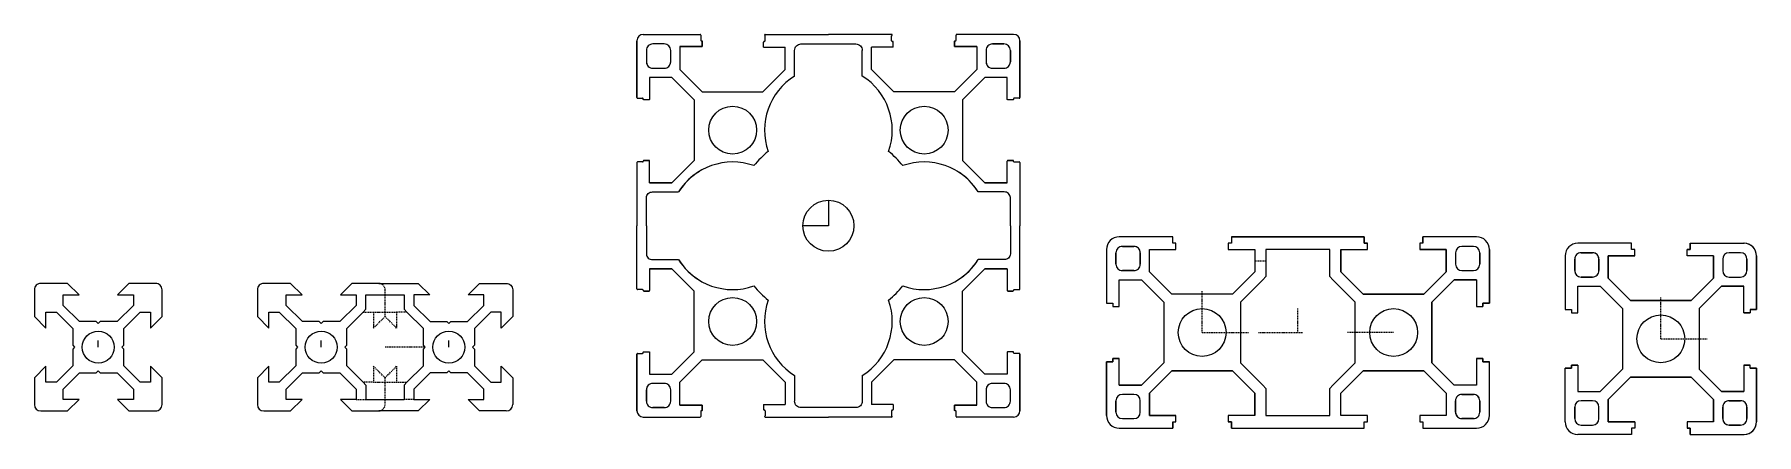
# Model space of a CAD drawing. Header units: millimetres. Extents: x 31 to 301, y -1 to 62.
import ezdxf

# ---------------------------------------------------------------- set-up
doc = ezdxf.new("R2010")
doc.units = ezdxf.units.MM
doc.linetypes.add('DASHED', pattern=[0.2067, 0.1654, -0.0413])

msp = doc.modelspace()

# ---------------------------------------------------------------- linework, layer by layer
for p, q in [((125.49, 51.83), (125.49, 60.73)), ((125.49, 60.73), (125.49, 51.83)), ((126.49, 61.73), (135.39, 61.73)), ((129.79, 60.23), (127.99, 60.23)), ((132.24, 59.83), (135.74, 59.83)), ((135.74, 59.83), (132.24, 59.83)), ((135.74, 59.83), (135.74, 60.63)), ((135.74, 60.63), (135.74, 59.83)), ((145.34, 59.73), (145.34, 60.53)), ((145.34, 59.73), (145.34, 60.53)), ((145.34, 59.73), (148.74, 59.73)), ((145.34, 59.73), (148.74, 59.73)), ((145.44, 60.63), (145.49, 60.63)), ((145.49, 60.63), (145.44, 60.63)), ((145.59, 61.73), (155.49, 61.73)), ((145.59, 60.73), (145.59, 61.53)), ((145.59, 60.73), (145.59, 61.53)), ((148.74, 56.23), (148.74, 59.73)), ((155.51, 61.73), (155.49, 61.73)), ((165.41, 61.73), (155.51, 61.73)), ((162.26, 56.23), (162.26, 59.73)), ((165.66, 59.73), (162.26, 59.73)), ((165.66, 59.73), (162.26, 59.73)), ((165.41, 60.73), (165.41, 61.53)), ((165.41, 60.73), (165.41, 61.53)), ((165.56, 60.63), (165.51, 60.63)), ((165.51, 60.63), (165.56, 60.63)), ((165.66, 59.73), (165.66, 60.53)), ((165.66, 59.73), (165.66, 60.53)), ((175.26, 60.63), (175.26, 59.83)), ((175.26, 59.83), (175.26, 60.63)), ((178.76, 59.83), (175.26, 59.83)), ((175.26, 59.83), (178.76, 59.83)), ((184.51, 61.73), (175.61, 61.73)), ((181.21, 60.23), (183.01, 60.23)), ((185.51, 51.83), (185.51, 60.73)), ((185.51, 60.73), (185.51, 51.83)), ((126.99, 59.23), (126.99, 57.43)), ((150.2, 55.21), (150.2, 59.23)), ((150.2, 55.21), (150.2, 59.23)), ((160.8, 55.21), (160.8, 59.23)), ((160.8, 55.21), (160.8, 59.23)), ((184.01, 59.23), (184.01, 57.43)), ((148.74, 56.23), (145.24, 52.73)), ((145.24, 52.73), (148.74, 56.23)), ((162.26, 56.23), (165.76, 52.73)), ((165.76, 52.73), (162.26, 56.23)), ((125.59, 51.73), (126.39, 51.73)), ((125.59, 51.73), (126.39, 51.73)), ((134.49, 51.48), (134.49, 41.98)), ((134.49, 51.48), (134.49, 41.98)), ((176.51, 51.48), (176.51, 41.98)), ((176.51, 51.48), (176.51, 41.98)), ((185.41, 51.73), (184.61, 51.73)), ((185.41, 51.73), (184.61, 51.73)), ((125.49, 41.63), (125.49, 31.73)), ((125.49, 41.63), (125.49, 31.73)), ((126.39, 41.73), (125.59, 41.73)), ((126.49, 41.83), (126.49, 41.88)), ((126.49, 41.83), (126.49, 41.88)), ((126.59, 41.98), (127.39, 41.98)), ((127.39, 41.98), (126.59, 41.98)), ((127.49, 38.48), (127.49, 41.88)), ((134.49, 41.98), (130.99, 38.48)), ((176.51, 41.98), (180.01, 38.48)), ((183.51, 38.48), (183.51, 41.88)), ((184.41, 41.98), (183.61, 41.98)), ((183.61, 41.98), (184.41, 41.98)), ((184.51, 41.83), (184.51, 41.88)), ((184.51, 41.83), (184.51, 41.88)), ((184.61, 41.73), (185.41, 41.73)), ((185.51, 41.63), (185.51, 31.73)), ((185.51, 41.63), (185.51, 31.73)), ((127.49, 38.48), (130.99, 38.48)), ((130.99, 38.48), (127.49, 38.48)), ((183.51, 38.48), (180.01, 38.48)), ((180.01, 38.48), (183.51, 38.48)), ((127.94, 37.03), (132.02, 37.03)), ((127.94, 37.03), (132.02, 37.03)), ((183.06, 37.03), (178.98, 37.03)), ((183.06, 37.03), (178.98, 37.03)), ((125.49, 21.83), (125.49, 31.73)), ((125.49, 21.83), (125.49, 31.73)), ((185.51, 21.83), (185.51, 31.73)), ((185.51, 21.83), (185.51, 31.73)), ((209.46, 29), (209.46, 30)), ((218.66, 30), (218.66, 29)), ((239.46, 30), (239.46, 29)), ((248.66, 29), (248.66, 30)), ((199.06, 28), (199.06, 19.6)), ((200.56, 25.7), (200.56, 27.5)), ((200.56, 27.5), (200.56, 25.7)), ((201.56, 28.5), (203.36, 28.5)), ((204.36, 27.5), (204.36, 25.7)), ((205.81, 28), (209.96, 28)), ((205.81, 24.5), (205.81, 28)), ((218.66, 29), (218.16, 29)), ((222.31, 28), (222.31, 24.5)), ((235.81, 28), (235.81, 24.5)), ((239.46, 29), (239.96, 29)), ((252.31, 28), (248.16, 28)), ((252.31, 24.5), (252.31, 28)), ((253.76, 27.5), (253.76, 25.7)), ((253.76, 27.5), (253.76, 25.7)), ((256.56, 28.5), (254.76, 28.5)), ((256.56, 28.5), (254.76, 28.5)), ((257.56, 27.5), (257.56, 25.7)), ((257.56, 25.7), (257.56, 27.5)), ((257.56, 27.5), (257.56, 25.7)), ((259.06, 28), (259.06, 19.6)), ((270.93, 27), (270.93, 18.6)), ((270.93, 27), (270.93, 18.6)), ((281.33, 29), (272.93, 29)), ((273.43, 27.5), (275.23, 27.5)), ((277.68, 27), (281.83, 27)), ((281.83, 27), (277.68, 27)), ((277.68, 23.5), (277.68, 27)), ((277.68, 27), (277.68, 23.5)), ((281.33, 28), (281.33, 29)), ((281.33, 28), (281.33, 29)), ((281.83, 28), (281.33, 28)), ((281.83, 27), (281.83, 28)), ((290.03, 27), (290.03, 28)), ((290.53, 28), (290.03, 28)), ((290.03, 28), (290.53, 28)), ((294.18, 27), (290.03, 27)), ((290.53, 29), (290.53, 28)), ((290.53, 28), (290.53, 29)), ((290.53, 29), (299.01, 29)), ((294.18, 27), (294.18, 23.5)), ((294.18, 23.5), (294.18, 27)), ((298.43, 27.5), (296.63, 27.5)), ((298.43, 27.5), (296.63, 27.5)), ((300.93, 18.6), (300.93, 27)), ((300.93, 27), (300.93, 18.6)), ((127.49, 24.98), (130.99, 24.98)), ((127.49, 24.98), (127.49, 21.58)), ((130.99, 24.98), (127.49, 24.98)), ((127.94, 26.43), (132.02, 26.43)), ((127.94, 26.43), (132.02, 26.43)), ((134.49, 21.48), (130.99, 24.98)), ((176.51, 21.48), (180.01, 24.98)), ((183.06, 26.43), (178.98, 26.43)), ((183.06, 26.43), (178.98, 26.43)), ((183.51, 24.98), (180.01, 24.98)), ((180.01, 24.98), (183.51, 24.98)), ((183.51, 24.98), (183.51, 21.58)), ((203.36, 24.7), (201.56, 24.7)), ((209.31, 21), (205.81, 24.5)), ((248.81, 21), (252.31, 24.5)), ((254.76, 24.7), (256.56, 24.7)), ((254.76, 24.7), (256.56, 24.7)), ((272.43, 24.7), (272.43, 26.5)), ((272.43, 26.5), (272.43, 24.7)), ((276.23, 26.5), (276.23, 24.7)), ((295.63, 26.5), (295.63, 24.7)), ((295.63, 26.5), (295.63, 24.7)), ((299.43, 26.5), (299.43, 24.7)), ((299.43, 24.7), (299.43, 26.5)), ((299.43, 26.5), (299.43, 24.7)), ((126.39, 21.73), (125.59, 21.73)), ((126.49, 21.63), (126.49, 21.58)), ((126.49, 21.63), (126.49, 21.58)), ((184.51, 21.63), (184.51, 21.58)), ((184.51, 21.63), (184.51, 21.58)), ((184.61, 21.73), (185.41, 21.73)), ((201.06, 23.25), (204.56, 23.25)), ((257.06, 23.25), (253.56, 23.25)), ((272.93, 22.25), (276.43, 22.25)), ((272.93, 22.25), (276.43, 22.25)), ((272.93, 18.1), (272.93, 22.25)), ((275.23, 23.7), (273.43, 23.7)), ((276.43, 22.25), (279.93, 18.75)), ((281.18, 20), (277.68, 23.5)), ((277.68, 23.5), (281.18, 20)), ((290.68, 20), (294.18, 23.5)), ((291.93, 18.75), (295.43, 22.25)), ((295.43, 22.25), (291.93, 18.75)), ((295.43, 22.25), (298.93, 22.25)), ((298.93, 22.25), (295.43, 22.25)), ((296.63, 23.7), (298.43, 23.7)), ((296.63, 23.7), (298.43, 23.7)), ((298.93, 18.1), (298.93, 22.25)), ((127.39, 21.48), (126.59, 21.48)), ((126.59, 21.48), (127.39, 21.48)), ((134.49, 11.98), (134.49, 21.48)), ((134.49, 11.98), (134.49, 21.48)), ((176.51, 11.98), (176.51, 21.48)), ((176.51, 11.98), (176.51, 21.48)), ((184.41, 21.48), (183.61, 21.48)), ((183.61, 21.48), (184.41, 21.48)), ((199.06, 19.6), (200.06, 19.6)), ((200.06, 19.6), (200.06, 19.1)), ((208.06, 19.75), (208.06, 10.25)), ((218.81, 21), (209.31, 21)), ((239.31, 21), (248.81, 21)), ((250.06, 19.75), (250.06, 10.25)), ((258.06, 19.6), (258.06, 19.1)), ((259.06, 19.6), (258.06, 19.6)), ((290.68, 20), (281.18, 20)), ((281.18, 20), (290.68, 20)), ((270.93, 18.6), (271.93, 18.6)), ((270.93, 18.6), (271.93, 18.6)), ((271.93, 18.6), (271.93, 18.1)), ((271.93, 18.6), (271.93, 18.1)), ((271.93, 18.1), (272.93, 18.1)), ((279.93, 18.75), (279.93, 9.25)), ((279.93, 18.75), (279.93, 9.25)), ((291.93, 18.75), (291.93, 9.25)), ((298.93, 18.1), (299.93, 18.1)), ((299.93, 18.1), (298.93, 18.1)), ((299.93, 18.6), (300.93, 18.6)), ((300.93, 18.6), (299.93, 18.6)), ((299.93, 18.6), (299.93, 18.1)), ((41.09, 12.7), (41.09, 13.76)), ((76.03, 12.7), (76.03, 13.76)), ((96.03, 12.7), (96.03, 13.76)), ((37.39, 12.7), (37.09, 12.4)), ((37.39, 12.7), (37.09, 12.4)), ((37.09, 12.4), (37.09, 9.76)), ((37.09, 12.4), (37.09, 9.76)), ((72.33, 12.7), (72.03, 12.4)), ((72.33, 12.7), (72.03, 12.4)), ((72.03, 12.4), (72.03, 9.76)), ((72.03, 12.4), (72.03, 9.76)), ((99.73, 12.7), (100.03, 12.4)), ((99.73, 12.7), (100.03, 12.4)), ((100.03, 12.4), (100.03, 9.76)), ((100.03, 12.4), (100.03, 9.76)), ((125.49, 11.63), (125.49, 2.73)), ((125.49, 2.73), (125.49, 11.63)), ((125.59, 11.73), (126.39, 11.73)), ((125.59, 11.73), (126.39, 11.73)), ((185.41, 11.73), (184.61, 11.73)), ((185.41, 11.73), (184.61, 11.73)), ((185.51, 11.63), (185.51, 2.73)), ((185.51, 2.73), (185.51, 11.63)), ((200.06, 10.9), (201.06, 10.9)), ((201.06, 10.9), (200.06, 10.9)), ((200.06, 10.4), (200.06, 10.9)), ((200.06, 10.9), (200.06, 10.4)), ((200.06, 10.4), (200.06, 10.9)), ((258.06, 10.9), (257.06, 10.9)), ((257.06, 10.9), (258.06, 10.9)), ((258.06, 10.4), (258.06, 10.9)), ((258.06, 10.9), (258.06, 10.4)), ((258.06, 10.4), (258.06, 10.9)), ((32.89, 9.7), (31.09, 7.9)), ((32.89, 7.2), (32.89, 9.7)), ((32.89, 7.2), (32.89, 9.7)), ((37.09, 9.76), (34.53, 7.2)), ((37.09, 9.76), (34.53, 7.2)), ((35.59, 6.14), (38.15, 8.7)), ((38.15, 8.7), (40.79, 8.7)), ((38.15, 8.7), (40.79, 8.7)), ((67.83, 9.7), (66.03, 7.9)), ((67.83, 7.2), (67.83, 9.7)), ((67.83, 7.2), (67.83, 9.7)), ((72.03, 9.76), (69.46, 7.2)), ((72.03, 9.76), (69.46, 7.2)), ((70.53, 6.14), (73.09, 8.7)), ((73.09, 8.7), (75.73, 8.7)), ((73.09, 8.7), (75.73, 8.7)), ((98.96, 8.7), (96.33, 8.7)), ((98.96, 8.7), (96.33, 8.7)), ((101.53, 6.14), (98.96, 8.7)), ((100.03, 9.76), (102.59, 7.2)), ((100.03, 9.76), (102.59, 7.2)), ((104.23, 7.2), (104.23, 9.7)), ((104.23, 9.7), (106.03, 7.9)), ((104.23, 7.2), (104.23, 9.7)), ((148.74, 7.23), (145.24, 10.73)), ((145.24, 10.73), (148.74, 7.23)), ((150.2, 8.25), (150.2, 4.23)), ((150.2, 8.25), (150.2, 4.23)), ((160.8, 8.25), (160.8, 4.23)), ((160.8, 8.25), (160.8, 4.23)), ((162.26, 7.23), (165.76, 10.73)), ((165.76, 10.73), (162.26, 7.23)), ((199.06, 10.4), (200.06, 10.4)), ((200.06, 10.4), (199.06, 10.4)), ((199.06, 10.4), (200.06, 10.4)), ((199.06, 2), (199.06, 10.4)), ((208.06, 10.25), (204.56, 6.75)), ((209.31, 9), (205.81, 5.5)), ((218.81, 9), (209.31, 9)), ((248.81, 9), (239.31, 9)), ((248.81, 9), (252.31, 5.5)), ((250.06, 10.25), (253.56, 6.75)), ((258.06, 10.4), (259.06, 10.4)), ((259.06, 10.4), (258.06, 10.4)), ((259.06, 10.4), (258.06, 10.4)), ((259.06, 2), (259.06, 10.4)), ((270.93, 1), (270.93, 9.4)), ((270.93, 1), (270.93, 9.4)), ((270.93, 9.4), (271.93, 9.4)), ((271.93, 9.4), (270.93, 9.4)), ((270.93, 9.4), (271.93, 9.4)), ((270.93, 9.4), (271.93, 9.4)), ((272.93, 9.9), (271.93, 9.9)), ((271.93, 9.9), (272.93, 9.9)), ((271.93, 9.9), (272.93, 9.9)), ((271.93, 9.4), (271.93, 9.9)), ((271.93, 9.9), (271.93, 9.4)), ((271.93, 9.4), (271.93, 9.9)), ((271.93, 9.4), (271.93, 9.9)), ((272.93, 9.9), (272.93, 5.75)), ((279.93, 9.25), (276.43, 5.75)), ((276.43, 5.75), (279.93, 9.25)), ((291.93, 9.25), (295.43, 5.75)), ((295.43, 5.75), (291.93, 9.25)), ((298.93, 9.9), (298.93, 5.75)), ((298.93, 9.9), (299.93, 9.9)), ((299.93, 9.9), (298.93, 9.9)), ((299.93, 9.4), (299.93, 9.9)), ((299.93, 9.4), (300.93, 9.4)), ((300.93, 9.4), (299.93, 9.4)), ((300.93, 1), (300.93, 9.4)), ((300.93, 9.4), (300.93, 1)), ((31.09, 7.9), (31.09, 3.7)), ((31.09, 7.9), (31.09, 3.7)), ((34.53, 7.2), (32.89, 7.2)), ((34.53, 7.2), (32.89, 7.2)), ((35.59, 4.5), (35.59, 6.14)), ((35.59, 4.5), (35.59, 6.14)), ((66.03, 7.9), (66.03, 3.7)), ((66.03, 7.9), (66.03, 3.7)), ((69.46, 7.2), (67.83, 7.2)), ((69.46, 7.2), (67.83, 7.2)), ((70.53, 4.5), (70.53, 6.14)), ((70.53, 4.5), (70.53, 6.14)), ((82.59, 7.2), (83.03, 6.76)), ((83.03, 6.76), (83.03, 4.5)), ((89.46, 7.2), (89.03, 6.76)), ((89.03, 6.76), (89.03, 4.5)), ((101.53, 4.5), (101.53, 6.14)), ((101.53, 4.5), (101.53, 6.14)), ((102.59, 7.2), (104.23, 7.2)), ((102.59, 7.2), (104.23, 7.2)), ((106.03, 7.9), (106.03, 3.7)), ((106.03, 7.9), (106.03, 3.7)), ((126.99, 4.23), (126.99, 6.03)), ((148.74, 7.23), (148.74, 3.73)), ((162.26, 7.23), (162.26, 3.73)), ((184.01, 4.23), (184.01, 6.03)), ((201.06, 6.75), (204.56, 6.75)), ((205.81, 5.5), (205.81, 2)), ((222.31, 2), (222.31, 5.5)), ((235.81, 2), (235.81, 5.5)), ((252.31, 5.5), (252.31, 2)), ((257.06, 6.75), (253.56, 6.75)), ((272.93, 5.75), (276.43, 5.75)), ((272.93, 5.75), (276.43, 5.75)), ((277.68, 4.5), (281.18, 8)), ((281.18, 8), (277.68, 4.5)), ((290.68, 8), (281.18, 8)), ((281.18, 8), (290.68, 8)), ((290.68, 8), (294.18, 4.5)), ((295.43, 5.75), (298.93, 5.75)), ((298.93, 5.75), (295.43, 5.75)), ((32.09, 2.7), (36.29, 2.7)), ((32.09, 2.7), (36.29, 2.7)), ((38.09, 4.5), (35.59, 4.5)), ((36.29, 2.7), (38.09, 4.5)), ((36.29, 2.7), (38.09, 4.5)), ((67.03, 2.7), (71.23, 2.7)), ((67.03, 2.7), (71.23, 2.7)), ((73.03, 4.5), (70.53, 4.5)), ((71.23, 2.7), (73.03, 4.5)), ((71.23, 2.7), (73.03, 4.5)), ((83.03, 4.5), (89.03, 4.5)), ((100.83, 2.7), (99.03, 4.5)), ((100.83, 2.7), (99.03, 4.5)), ((99.03, 4.5), (101.53, 4.5)), ((105.03, 2.7), (100.83, 2.7)), ((105.03, 2.7), (100.83, 2.7)), ((129.79, 3.23), (127.99, 3.23)), ((132.24, 3.63), (135.74, 3.63)), ((135.74, 3.63), (132.24, 3.63)), ((135.74, 2.83), (135.74, 3.63)), ((135.74, 3.63), (135.74, 2.83)), ((145.34, 3.73), (145.34, 2.93)), ((145.34, 3.73), (148.74, 3.73)), ((145.34, 3.73), (145.34, 2.93)), ((145.34, 3.73), (148.74, 3.73)), ((145.44, 2.83), (145.49, 2.83)), ((145.49, 2.83), (145.44, 2.83)), ((145.59, 2.73), (145.59, 1.93)), ((145.59, 2.73), (145.59, 1.93)), ((165.66, 3.73), (162.26, 3.73)), ((165.66, 3.73), (162.26, 3.73)), ((165.41, 2.73), (165.41, 1.93)), ((165.41, 2.73), (165.41, 1.93)), ((165.56, 2.83), (165.51, 2.83)), ((165.51, 2.83), (165.56, 2.83)), ((165.66, 3.73), (165.66, 2.93)), ((165.66, 3.73), (165.66, 2.93)), ((175.26, 2.83), (175.26, 3.63)), ((175.26, 3.63), (175.26, 2.83)), ((175.26, 3.63), (178.76, 3.63)), ((178.76, 3.63), (175.26, 3.63)), ((181.21, 3.23), (183.01, 3.23)), ((200.56, 2.5), (200.56, 4.3)), ((200.56, 4.3), (200.56, 2.5)), ((200.56, 2.5), (200.56, 4.3)), ((203.36, 5.3), (201.56, 5.3)), ((203.36, 5.3), (201.56, 5.3)), ((204.36, 2.5), (204.36, 4.3)), ((204.36, 2.5), (204.36, 4.3)), ((253.76, 2.5), (253.76, 4.3)), ((254.76, 5.3), (256.56, 5.3)), ((257.56, 4.3), (257.56, 2.5)), ((257.56, 2.5), (257.56, 4.3)), ((272.43, 1.5), (272.43, 3.3)), ((272.43, 3.3), (272.43, 1.5)), ((272.43, 1.5), (272.43, 3.3)), ((275.23, 4.3), (273.43, 4.3)), ((275.23, 4.3), (273.43, 4.3)), ((276.23, 1.5), (276.23, 3.3)), ((276.23, 1.5), (276.23, 3.3)), ((277.68, 4.5), (277.68, 1)), ((277.68, 1), (277.68, 4.5)), ((294.18, 1), (294.18, 4.5)), ((294.18, 4.5), (294.18, 1)), ((295.63, 1.5), (295.63, 3.3)), ((296.63, 4.3), (298.43, 4.3)), ((299.43, 1.5), (299.43, 3.3)), ((299.43, 3.3), (299.43, 1.5)), ((126.49, 1.73), (135.39, 1.73)), ((145.59, 1.73), (155.49, 1.73)), ((155.49, 1.73), (155.51, 1.73)), ((165.41, 1.73), (155.51, 1.73)), ((184.51, 1.73), (175.61, 1.73)), ((201.56, 1.5), (203.36, 1.5)), ((201.56, 1.5), (203.36, 1.5)), ((205.81, 2), (209.96, 2)), ((209.46, 1), (209.46, 0)), ((218.66, 1), (218.16, 1)), ((218.66, 0), (218.66, 1)), ((239.46, 1), (239.96, 1)), ((239.46, 0), (239.46, 1)), ((252.31, 2), (248.16, 2)), ((248.66, 1), (248.66, 0)), ((256.56, 1.5), (254.76, 1.5)), ((273.43, 0.5), (275.23, 0.5)), ((273.43, 0.5), (275.23, 0.5)), ((277.68, 1), (281.83, 1)), ((281.83, 1), (277.68, 1)), ((281.83, 0), (281.33, 0)), ((281.33, 0), (281.33, -1)), ((281.33, 0), (281.33, -1)), ((281.83, 1), (281.83, 0)), ((294.18, 1), (290.03, 1)), ((290.03, 1), (290.03, 0)), ((290.53, 0), (290.03, 0)), ((290.03, 0), (290.53, 0)), ((290.53, 0), (290.53, -1)), ((290.53, -1), (290.53, 0)), ((298.43, 0.5), (296.63, 0.5)), ((281.33, -1), (272.93, -1)), ((290.53, -1), (299.01, -1))]:
    msp.add_line(p, q)
at = {"color": 190, "linetype": 'DASHED', "lineweight": 25, "true_color": 0x8018ff}
for p, q in [((222.31, 26.25), (224.06, 26.25)), ((86.03, 17.5), (86.03, 21.7)), ((214.06, 15), (214.06, 21.5)), ((285.93, 14), (285.93, 20.5)), ((82.59, 18.2), (84.23, 18.2)), ((84.23, 18.2), (84.23, 15.7)), ((84.23, 18.2), (87.83, 18.2)), ((84.23, 15.7), (86.03, 17.5)), ((87.83, 15.7), (86.03, 17.5)), ((89.46, 18.2), (87.83, 18.2)), ((87.83, 18.2), (87.83, 15.7)), ((229.06, 15), (229.06, 18.75)), ((214.06, 15), (221.31, 15)), ((222.9, 15), (229.81, 15)), ((244.06, 15), (236.81, 15)), ((285.93, 14), (293.18, 14)), ((92.33, 12.7), (86.03, 12.7)), ((84.23, 9.7), (84.23, 7.2)), ((86.03, 7.9), (84.23, 9.7)), ((86.03, 7.9), (87.83, 9.7)), ((87.83, 9.7), (87.83, 7.2)), ((84.23, 7.2), (82.59, 7.2)), ((84.23, 7.2), (87.83, 7.2)), ((86.03, 3.7), (86.03, 7.9)), ((87.83, 7.2), (89.46, 7.2)), ((81.53, 4.5), (83.03, 4.5)), ((90.53, 4.5), (89.03, 4.5))]:
    msp.add_line(p, q, dxfattribs=at)
for points in [[(129.79, 56.43, 0.414214), (130.79, 57.43), (130.79, 59.23, 0.414214), (129.79, 60.23), (127.99, 60.23, 0.414214), (126.99, 59.23), (126.99, 57.43, 0.414214), (127.99, 56.43)], [(184.01, 57.43), (184.01, 59.23, 0.414214), (183.01, 60.23), (181.21, 60.23, 0.414214), (180.21, 59.23), (180.21, 57.43, 0.414214), (181.21, 56.43), (183.01, 56.43, 0.414214)], [(239.31, 9), (248.81, 9), (252.31, 5.5), (252.31, 2), (248.16, 2), (248.16, 1), (248.66, 1), (248.66, 0), (257.06, 0, 0.414214), (259.06, 2), (259.06, 10.4), (258.06, 10.4), (258.06, 10.9), (257.06, 10.9), (257.06, 6.75), (253.56, 6.75), (250.06, 10.25), (250.06, 19.75), (253.56, 23.25), (257.06, 23.25), (257.06, 19.1), (258.06, 19.1), (258.06, 19.6), (259.06, 19.6), (259.06, 28, 0.414214), (257.06, 30), (248.66, 30), (248.66, 29), (248.16, 29), (248.16, 28), (252.31, 28), (252.31, 24.5), (248.81, 21), (239.31, 21), (235.81, 24.5), (235.81, 28), (239.96, 28), (239.96, 29), (239.46, 29), (239.46, 30), (230.98, 30), (227.14, 30), (218.66, 30), (218.66, 29), (218.16, 29), (218.16, 28), (222.31, 28), (222.31, 24.5), (218.81, 21), (209.31, 21), (205.81, 24.5), (205.81, 28), (209.96, 28), (209.96, 29), (209.46, 29), (209.46, 30), (201.06, 30, 0.414214), (199.06, 28), (199.06, 19.6), (200.06, 19.6), (200.06, 19.1), (201.06, 19.1), (201.06, 23.25), (204.56, 23.25), (208.06, 19.75), (208.06, 10.25), (204.56, 6.75), (201.06, 6.75), (201.06, 10.9), (200.06, 10.9), (200.06, 10.4), (199.06, 10.4), (199.06, 2, 0.414214), (201.06, 0), (209.46, 0), (209.46, 1), (209.96, 1), (209.96, 2), (205.81, 2), (205.81, 5.5), (209.31, 9), (218.81, 9), (222.31, 5.5), (222.31, 2), (218.16, 2), (218.16, 1), (218.66, 1), (218.66, 0), (227.14, 0), (230.98, 0), (239.46, 0), (239.46, 1), (239.96, 1), (239.96, 2), (235.81, 2), (235.81, 5.5)], [(204.36, 27.5, 0.414214), (203.36, 28.5), (201.56, 28.5, 0.414214), (200.56, 27.5), (200.56, 25.7, 0.414214), (201.56, 24.7), (203.36, 24.7, 0.414214), (204.36, 25.7)], [(275.23, 23.7, 0.414214), (276.23, 24.7), (276.23, 26.5, 0.414214), (275.23, 27.5), (273.43, 27.5, 0.414214), (272.43, 26.5), (272.43, 24.7, 0.414214), (273.43, 23.7)], [(126.99, 6.03), (126.99, 4.23, 0.414214), (127.99, 3.23), (129.79, 3.23, 0.414214), (130.79, 4.23), (130.79, 6.03, 0.414214), (129.79, 7.03), (127.99, 7.03, 0.414214)], [(183.01, 7.03), (181.21, 7.03, 0.414214), (180.21, 6.03), (180.21, 4.23, 0.414214), (181.21, 3.23), (183.01, 3.23, 0.414214), (184.01, 4.23), (184.01, 6.03, 0.414214)], [(256.56, 1.5, 0.414214), (257.56, 2.5), (257.56, 4.3, 0.414214), (256.56, 5.3), (254.76, 5.3, 0.414214), (253.76, 4.3), (253.76, 2.5, 0.414214), (254.76, 1.5)], [(298.43, 4.3), (296.63, 4.3, 0.414214), (295.63, 3.3), (295.63, 1.5, 0.414214), (296.63, 0.5), (298.43, 0.5, 0.414214), (299.43, 1.5), (299.43, 3.3, 0.414214)]]:
    msp.add_lwpolyline(points, format="xyb", close=True)
for points in [[(132.24, 59.83), (132.24, 56.23), (135.74, 52.73), (145.24, 52.73)], [(178.76, 59.83), (178.76, 56.23), (175.26, 52.73), (165.76, 52.73)], [(155.5, 35.73), (155.5, 31.73), (151.5, 31.73)], [(218.66, 30), (227.14, 30), (230.98, 30), (239.46, 30)], [(234.56, 23.25), (234.06, 23.8), (234.06, 28), (224.06, 28), (224.06, 23.8), (223.56, 23.25)], [(85.03, 22.7), (80.83, 22.7), (79.03, 20.9), (81.53, 20.9), (81.53, 19.26), (78.96, 16.7), (76.33, 16.7), (76.03, 16.4)], [(85.03, 22.7), (87.03, 22.7), (91.23, 22.7), (93.03, 20.9), (90.53, 20.9), (90.53, 19.26), (93.09, 16.7), (95.73, 16.7), (96.03, 16.4)], [(82.59, 18.2), (83.03, 18.64), (83.03, 20.9), (89.03, 20.9), (89.03, 18.64), (89.46, 18.2)], [(79.73, 12.7), (80.03, 13), (80.03, 15.64), (82.59, 18.2)], [(92.33, 12.7), (92.03, 13), (92.03, 15.64), (89.46, 18.2)], [(82.59, 7.2), (80.03, 9.76), (80.03, 12.4), (79.73, 12.7)], [(89.46, 7.2), (92.03, 9.76), (92.03, 12.4), (92.33, 12.7)], [(40.79, 8.7), (41.09, 9), (41.39, 8.7)], [(75.73, 8.7), (76.03, 9), (76.33, 8.7)], [(76.03, 9), (76.33, 8.7), (78.96, 8.7), (81.53, 6.14), (81.53, 4.5)], [(96.03, 9), (95.73, 8.7), (93.09, 8.7), (90.53, 6.14), (90.53, 4.5)], [(96.33, 8.7), (96.03, 9), (95.73, 8.7)], [(132.24, 3.63), (132.24, 7.23), (135.74, 10.73), (145.24, 10.73)], [(178.76, 3.63), (178.76, 7.23), (175.26, 10.73), (165.76, 10.73)], [(223.56, 6.75), (224.06, 6.2), (224.06, 2), (234.06, 2), (234.06, 6.2), (234.56, 6.75)], [(81.53, 4.5), (79.03, 4.5), (80.83, 2.7), (85.03, 2.7)], [(90.53, 4.5), (93.03, 4.5), (91.23, 2.7), (87.03, 2.7), (85.03, 2.7)], [(218.66, 0), (227.14, 0), (230.98, 0), (239.46, 0)]]:
    msp.add_lwpolyline(points)
for points in [[(135.49, 61.63), (135.49, 60.83, 0.414214), (135.59, 60.73), (135.64, 60.73, -0.414214), (135.74, 60.63)], [(150.2, 59.23, -0.414214), (151.2, 60.23), (155.49, 60.23), (155.51, 60.23), (159.8, 60.23, -0.414214), (160.8, 59.23)], [(175.26, 60.63, -0.414214), (175.36, 60.73), (175.41, 60.73, 0.414214), (175.51, 60.83), (175.51, 61.63)], [(134.49, 51.48), (130.99, 54.98), (127.49, 54.98), (127.49, 51.58, -0.414214), (127.39, 51.48), (126.59, 51.48, -0.414214), (126.49, 51.58), (126.49, 51.63, 0.414214), (126.39, 51.73)], [(184.61, 51.73, 0.414214), (184.51, 51.63), (184.51, 51.58, -0.414214), (184.41, 51.48), (183.61, 51.48, -0.414214), (183.51, 51.58), (183.51, 54.98), (180.01, 54.98), (176.51, 51.48)], [(126.99, 31.73), (126.99, 36.15, -0.435536), (127.94, 37.03)], [(184.01, 31.73), (184.01, 36.15, 0.435536), (183.06, 37.03)], [(126.99, 31.73), (126.99, 27.31, 0.435536), (127.94, 26.43)], [(184.01, 31.73), (184.01, 27.31, -0.435536), (183.06, 26.43)], [(41.09, 16.4), (40.79, 16.7), (38.15, 16.7), (35.59, 19.26), (35.59, 20.9), (38.09, 20.9), (36.29, 22.7), (32.09, 22.7, 0.414214), (31.09, 21.7), (31.09, 17.5), (32.89, 15.7), (32.89, 18.2), (34.53, 18.2), (37.09, 15.64), (37.09, 13), (37.39, 12.7)], [(44.79, 12.7), (45.09, 13), (45.09, 15.64), (47.65, 18.2), (49.29, 18.2), (49.29, 15.7), (51.09, 17.5), (51.09, 21.7, 0.414214), (50.09, 22.7), (45.89, 22.7), (44.09, 20.9), (46.59, 20.9), (46.59, 19.26), (44.03, 16.7), (41.39, 16.7), (41.09, 16.4)], [(76.03, 16.4), (75.73, 16.7), (73.09, 16.7), (70.53, 19.26), (70.53, 20.9), (73.03, 20.9), (71.23, 22.7), (67.03, 22.7, 0.414214), (66.03, 21.7), (66.03, 17.5), (67.83, 15.7), (67.83, 18.2), (69.46, 18.2), (72.03, 15.64), (72.03, 13), (72.33, 12.7)], [(96.03, 16.4), (96.33, 16.7), (98.96, 16.7), (101.53, 19.26), (101.53, 20.9), (99.03, 20.9), (100.83, 22.7), (105.03, 22.7, -0.414214), (106.03, 21.7), (106.03, 17.5), (104.23, 15.7), (104.23, 18.2), (102.59, 18.2), (100.03, 15.64), (100.03, 13), (99.73, 12.7)], [(41.09, 9), (41.39, 8.7), (44.03, 8.7), (46.59, 6.14), (46.59, 4.5), (44.09, 4.5), (45.89, 2.7), (50.09, 2.7, 0.414214), (51.09, 3.7), (51.09, 7.9), (49.29, 9.7), (49.29, 7.2), (47.65, 7.2), (45.09, 9.76), (45.09, 12.4), (44.79, 12.7)], [(126.39, 11.73, 0.414214), (126.49, 11.83), (126.49, 11.88, -0.414214), (126.59, 11.98), (127.39, 11.98, -0.414214), (127.49, 11.88), (127.49, 8.48), (130.99, 8.48), (134.49, 11.98)], [(184.61, 11.73, -0.414214), (184.51, 11.83), (184.51, 11.88, 0.414214), (184.41, 11.98), (183.61, 11.98, 0.414214), (183.51, 11.88), (183.51, 8.48), (180.01, 8.48), (176.51, 11.98)], [(135.74, 2.83, -0.414214), (135.64, 2.73), (135.59, 2.73, 0.414214), (135.49, 2.63), (135.49, 1.83)], [(160.8, 4.23, -0.414214), (159.8, 3.23), (155.51, 3.23), (155.49, 3.23), (151.2, 3.23, -0.414214), (150.2, 4.23)], [(175.51, 1.83), (175.51, 2.63, 0.414214), (175.41, 2.73), (175.36, 2.73, -0.414214), (175.26, 2.83)]]:
    msp.add_lwpolyline(points, format="xyb")
msp.add_lwpolyline([(238.06, 19.75), (234.56, 23.25), (234.06, 23.8), (234.06, 28), (224.06, 28), (224.06, 23.8), (223.56, 23.25), (220.06, 19.75), (220.06, 10.25), (223.56, 6.75), (224.06, 6.2), (224.06, 2), (234.06, 2), (234.06, 6.2), (234.56, 6.75), (238.06, 10.25)], close=True)
msp.add_lwpolyline([(238.06, 19.75), (234.56, 23.25), (234.06, 23.8), (234.06, 28), (224.06, 28), (224.06, 23.8), (223.56, 23.25), (220.06, 19.75), (220.06, 10.25), (223.56, 6.75), (224.06, 6.2), (224.06, 2), (234.06, 2), (234.06, 6.2), (234.56, 6.75), (238.06, 10.25)], close=True)
msp.add_lwpolyline([(238.06, 19.75), (234.56, 23.25), (234.06, 23.8), (234.06, 28), (224.06, 28), (224.06, 23.8), (223.56, 23.25), (220.06, 19.75), (220.06, 10.25), (223.56, 6.75), (224.06, 6.2), (224.06, 2), (234.06, 2), (234.06, 6.2), (234.56, 6.75), (238.06, 10.25)], close=True)
msp.add_lwpolyline([(238.06, 19.75), (234.56, 23.25), (234.06, 23.8), (234.06, 28), (224.06, 28), (224.06, 23.8), (223.56, 23.25), (220.06, 19.75), (220.06, 10.25), (223.56, 6.75), (224.06, 6.2), (224.06, 2), (234.06, 2), (234.06, 6.2), (234.56, 6.75), (238.06, 10.25)], close=True)
for centre, radius in [((140.49, 46.73), 3.75), ((140.49, 46.73), 3.75), ((170.51, 46.73), 3.75), ((170.51, 46.73), 3.75), ((155.5, 31.73), 4), ((140.49, 16.73), 3.75), ((140.49, 16.73), 3.75), ((170.51, 16.73), 3.75), ((170.51, 16.73), 3.75), ((214.06, 15), 3.75), ((214.06, 15), 3.75), ((244.06, 15), 3.75), ((244.06, 15), 3.75), ((285.93, 14), 3.75), ((285.93, 14), 3.75), ((41.09, 12.7), 2.5), ((76.03, 12.7), 2.5), ((96.03, 12.7), 2.5)]:
    msp.add_circle(centre, radius)
for centre, radius, start, end in [((126.49, 60.73), 1, 90, 180), ((126.49, 60.73), 1, 90, 180), ((135.39, 61.63), 0.1, 0, 90), ((135.39, 61.63), 0.1, 0, 90), ((145.44, 60.53), 0.1, 90, 180), ((145.59, 61.63), 0.1, 90, 270), ((145.59, 61.63), 0.1, 90, 270), ((145.49, 60.73), 0.1, 270, 0), ((145.49, 60.73), 0.1, 270, 0), ((165.41, 61.63), 0.1, 270, 90), ((165.41, 61.63), 0.1, 270, 90), ((165.51, 60.73), 0.1, 180, 270), ((165.51, 60.73), 0.1, 180, 270), ((165.56, 60.53), 0.1, 0, 90), ((175.61, 61.63), 0.1, 90, 180), ((175.61, 61.63), 0.1, 90, 180), ((184.51, 60.73), 1, 0, 90), ((184.51, 60.73), 1, 0, 90), ((127.99, 57.43), 1, 180, 270), ((129.79, 57.43), 1, 270, 0), ((181.21, 57.43), 1, 180, 270), ((183.01, 57.43), 1, 270, 0), ((155.5, 46.73), 10, 122.0055, 199.4712), ((155.5, 46.73), 10, 340.5288, 57.9945), ((125.59, 51.83), 0.1, 180, 270), ((185.41, 51.83), 0.1, 270, 0), ((155.5, 31.73), 15, 128.9424, 141.0576), ((155.5, 31.73), 15, 128.9424, 141.0576), ((155.5, 31.73), 15, 38.9424, 51.0576), ((155.5, 31.73), 15, 38.9424, 51.0576), ((125.59, 41.63), 0.1, 90, 180), ((125.59, 41.63), 0.1, 90, 180), ((126.39, 41.83), 0.1, 270, 0), ((126.39, 41.83), 0.1, 270, 0), ((126.59, 41.88), 0.1, 90, 180), ((126.59, 41.88), 0.1, 90, 180), ((127.39, 41.88), 0.1, 0, 90), ((127.39, 41.88), 0.1, 0, 90), ((140.5, 31.73), 10, 70.5288, 147.9945), ((170.5, 31.73), 10, 32.0055, 109.4712), ((183.61, 41.88), 0.1, 90, 180), ((183.61, 41.88), 0.1, 90, 180), ((184.41, 41.88), 0.1, 0, 90), ((184.41, 41.88), 0.1, 0, 90), ((184.61, 41.83), 0.1, 180, 270), ((184.61, 41.83), 0.1, 180, 270), ((185.41, 41.63), 0.1, 0, 90), ((185.41, 41.63), 0.1, 0, 90), ((140.5, 31.73), 10, 121.4759, 147.9945), ((170.5, 31.73), 10, 32.0055, 58.5241), ((203.36, 27.5), 1, 0, 90), ((254.76, 27.5), 1, 90, 180), ((254.76, 27.5), 1, 90, 180), ((256.56, 27.5), 1, 0, 90), ((272.93, 27), 2, 90, 180), ((275.23, 26.5), 1, 0, 90), ((296.63, 26.5), 1, 90, 180), ((296.63, 26.5), 1, 90, 180), ((298.43, 26.5), 1, 0, 90), ((298.93, 27), 2, 0, 90), ((298.93, 27), 2, 0.0177, 87.6437), ((140.5, 31.73), 10, 212.0055, 289.4712), ((140.5, 31.73), 10, 212.0055, 238.5241), ((170.5, 31.73), 10, 250.5288, 327.9945), ((170.5, 31.73), 10, 301.4759, 327.9945), ((201.56, 25.7), 1, 180, 270), ((254.76, 25.7), 1, 180, 270), ((256.56, 25.7), 1, 270, 0), ((256.56, 25.7), 1, 270, 0), ((273.43, 24.7), 1, 180, 270), ((296.63, 24.7), 1, 180, 270), ((298.43, 24.7), 1, 270, 0), ((298.43, 24.7), 1, 270, 0), ((125.59, 21.83), 0.1, 180, 270), ((125.59, 21.83), 0.1, 180, 270), ((126.39, 21.63), 0.1, 0, 90), ((126.39, 21.63), 0.1, 0, 90), ((155.5, 31.73), 15, 218.9424, 231.0576), ((155.5, 31.73), 15, 218.9424, 231.0576), ((155.5, 31.73), 15, 308.9424, 321.0576), ((155.5, 31.73), 15, 308.9424, 321.0576), ((184.61, 21.63), 0.1, 90, 180), ((184.61, 21.63), 0.1, 90, 180), ((185.41, 21.83), 0.1, 270, 0), ((185.41, 21.83), 0.1, 270, 0), ((126.59, 21.58), 0.1, 180, 270), ((126.59, 21.58), 0.1, 180, 270), ((127.39, 21.58), 0.1, 270, 0), ((127.39, 21.58), 0.1, 270, 0), ((155.5, 16.73), 10, 160.5288, 237.9945), ((155.5, 16.73), 10, 302.0055, 19.4712), ((183.61, 21.58), 0.1, 180, 270), ((183.61, 21.58), 0.1, 180, 270), ((184.41, 21.58), 0.1, 270, 0), ((184.41, 21.58), 0.1, 270, 0), ((125.59, 11.63), 0.1, 90, 180), ((185.41, 11.63), 0.1, 0, 90), ((127.99, 6.03), 1, 90, 180), ((129.79, 6.03), 1, 0, 90), ((181.21, 6.03), 1, 90, 180), ((183.01, 6.03), 1, 0, 90), ((32.09, 3.7), 1, 180, 270), ((32.09, 3.7), 1, 180, 270), ((67.03, 3.7), 1, 180, 270), ((67.03, 3.7), 1, 180, 270), ((105.03, 3.7), 1, 270, 0), ((105.03, 3.7), 1, 270, 0), ((126.49, 2.73), 1, 180, 270), ((126.49, 2.73), 1, 180, 270), ((145.44, 2.93), 0.1, 180, 270), ((145.49, 2.73), 0.1, 0, 90), ((145.49, 2.73), 0.1, 0, 90), ((165.51, 2.73), 0.1, 90, 180), ((165.51, 2.73), 0.1, 90, 180), ((165.56, 2.93), 0.1, 270, 0), ((184.51, 2.73), 1, 270, 0), ((184.51, 2.73), 1, 270, 0), ((201.56, 4.3), 1, 90, 180), ((201.56, 4.3), 1, 90, 180), ((203.36, 4.3), 1, 0, 90), ((256.56, 4.3), 1, 0, 90), ((273.43, 3.3), 1, 90, 180), ((273.43, 3.3), 1, 90, 180), ((275.23, 3.3), 1, 0, 90), ((298.43, 3.3), 1, 0, 90), ((135.39, 1.83), 0.1, 270, 0), ((135.39, 1.83), 0.1, 270, 0), ((145.59, 1.83), 0.1, 90, 270), ((145.59, 1.83), 0.1, 90, 270), ((165.41, 1.83), 0.1, 270, 90), ((165.41, 1.83), 0.1, 270, 90), ((175.61, 1.83), 0.1, 180, 270), ((175.61, 1.83), 0.1, 180, 270), ((201.56, 2.5), 1, 180, 270), ((203.36, 2.5), 1, 270, 0), ((203.36, 2.5), 1, 270, 0), ((254.76, 2.5), 1, 180, 270), ((272.93, 1), 2, 180, 270), ((273.43, 1.5), 1, 180, 270), ((275.23, 1.5), 1, 270, 0), ((275.23, 1.5), 1, 270, 0), ((296.63, 1.5), 1, 180, 270), ((298.93, 1), 2, 270, 0), ((298.93, 1), 2, 272.3563, 359.9823)]:
    msp.add_arc(centre, radius, start, end)
for centre, start, end in [((85.03, 21.7), 0, 90), ((85.03, 3.7), 270, 0)]:
    msp.add_arc(centre, 1, start, end, dxfattribs=at)

doc.saveas('drawing.dxf')
